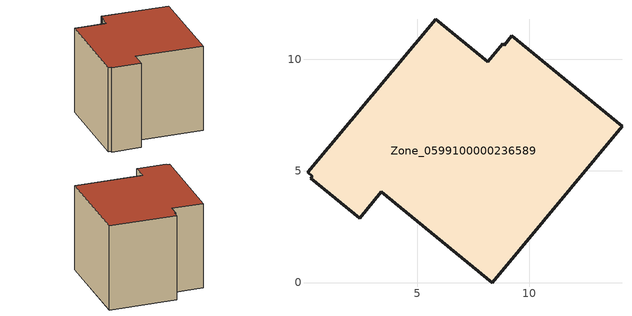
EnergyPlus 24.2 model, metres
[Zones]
Zone_0599100000236589
 floor ground (C_G): 5.82,11.78 8.15,9.88 8.82,10.69 8.89,10.63 9.23,11.05 14.16,7 8.35,0 3.39,4.07 2.41,2.87 0.22,4.67 0.3,4.76 0.08,4.94 z0
 wall outside (C_F): 2.41,2.87 3.39,4.07 8.35,0 14.16,7 9.23,11.05 8.89,10.63 8.82,10.69 8.15,9.88 5.82,11.78 0.08,4.94 0.3,4.76 0.22,4.67 2.41,2.87 z0:8.22
 roof outside (C_R): 0.08,4.94 0.3,4.76 0.22,4.67 2.41,2.87 3.39,4.07 8.35,0 14.16,7 9.23,11.05 8.89,10.63 8.82,10.69 8.15,9.88 5.82,11.78 z8.22
[BUILDING]
Pand.0599100000236589: North Axis=0; Terrain=City; Loads Convergence Tolerance Value=0.04; Temperature Convergence Tolerance Value=0.4; Solar Distribution=FullExterior; Maximum Number of Warmup Days=25; Minimum Number of Warmup Days=1
[Site:Location]
Rotterdam.The.Hague.AP_ZH_NLD Design_Conditions: Latitude=51.96; Longitude=4.45; Time Zone=1; Elevation=-4.5
[SITE:GROUNDTEMPERATURE:BUILDINGSURFACE]
18, 18, 18, 18, 18, 18, 18, 18, 18, 18, 18, 18
[MATERIAL] Thermal Absorptance=0.9; Solar Absorptance=0.7; Visible Absorptance=0.7
Name | Roughness | Thickness | Conductivity | Density | Specific Heat
G.TC.1946-1964 | MediumSmooth | 0.15 | 1 | 540 | 1210
F.TC.1946-1964 | Rough | 0.3 | 0.857143 | 1920 | 840
R.TC.1946-1964 | MediumRough | 0.2 | 0.235294 | 1500 | 1000
[CONSTRUCTION]
C_G: G.TC.1946-1964
C_F: F.TC.1946-1964
C_R: R.TC.1946-1964
[ZONE]
Zone_0599100000236589: Type=1; Multiplier=1; Ceiling Height=Autocalculate; Volume=Autocalculate; Floor Area=autocalculate; Part of Total Floor Area=Yes
[ZONEINFILTRATION:DESIGNFLOWRATE]
Infil_Zone_0599100000236589: Zone or ZoneList or Space or SpaceList=Zone_0599100000236589; Schedule=AlwaysOn; Design Flow Rate Calculation Method=Flow/Area; Flow Rate per Floor Area=0.003; Constant Term Coefficient=1; Temperature Term Coefficient=0; Velocity Term Coefficient=0; Velocity Squared Term Coefficient=0
[HVACTEMPLATE:ZONE:IDEALLOADSAIRSYSTEM]
Zone_0599100000236589: Maximum Heating Supply Air Temperature=50; Minimum Cooling Supply Air Temperature=13; Maximum Heating Supply Air Humidity Ratio=0.0156; Minimum Cooling Supply Air Humidity Ratio=0.0077; Heating Limit=NoLimit; Cooling Limit=NoLimit; Dehumidification Control Type=ConstantSensibleHeatRatio; Cooling Sensible Heat Ratio=0.7; Dehumidification Setpoint=60; Humidification Control Type=None; Humidification Setpoint=30; Outdoor Air Method=None; Outdoor Air Flow Rate per Person=0.00944; Outdoor Air Flow Rate per Zone Floor Area=0; Outdoor Air Flow Rate per Zone=0; Demand Controlled Ventilation Type=None; Outdoor Air Economizer Type=NoEconomizer; Heat Recovery Type=None; Sensible Heat Recovery Effectiveness=0.7; Latent Heat Recovery Effectiveness=0.65
[ZONECONTROL:THERMOSTAT]
ThermostatControl_Zone_0599100000236589: Zone or ZoneList=Zone_0599100000236589; Control Type Schedule=DualSetpointControlType; Control 1=Thermostat_Zone_0599100000236589; Temperature Difference Between Cutout And Setpoint=0
[THERMOSTATSETPOINT:DUALSETPOINT]
Thermostat_Zone_0599100000236589: Heating Setpoint Temperature Schedule=HeatingSetpoint_Zone_0599100000236589; Cooling Setpoint Temperature Schedule=CoolingSetpoint_Zone_0599100000236589
[SCHEDULE:COMPACT]
HeatingSetpoint_Zone_0599100000236589: Through: 12/31, For: AllDays, Until: 24:00, 21
CoolingSetpoint_Zone_0599100000236589: Through: 12/31, For: AllDays, Until: 24:00, 24
DualSetpointControlType: Through: 12/31, For: AllDays, Until: 24:00, 4
AlwaysOn: Through: 12/31, For: AllDays, Until: 24:00, 1
